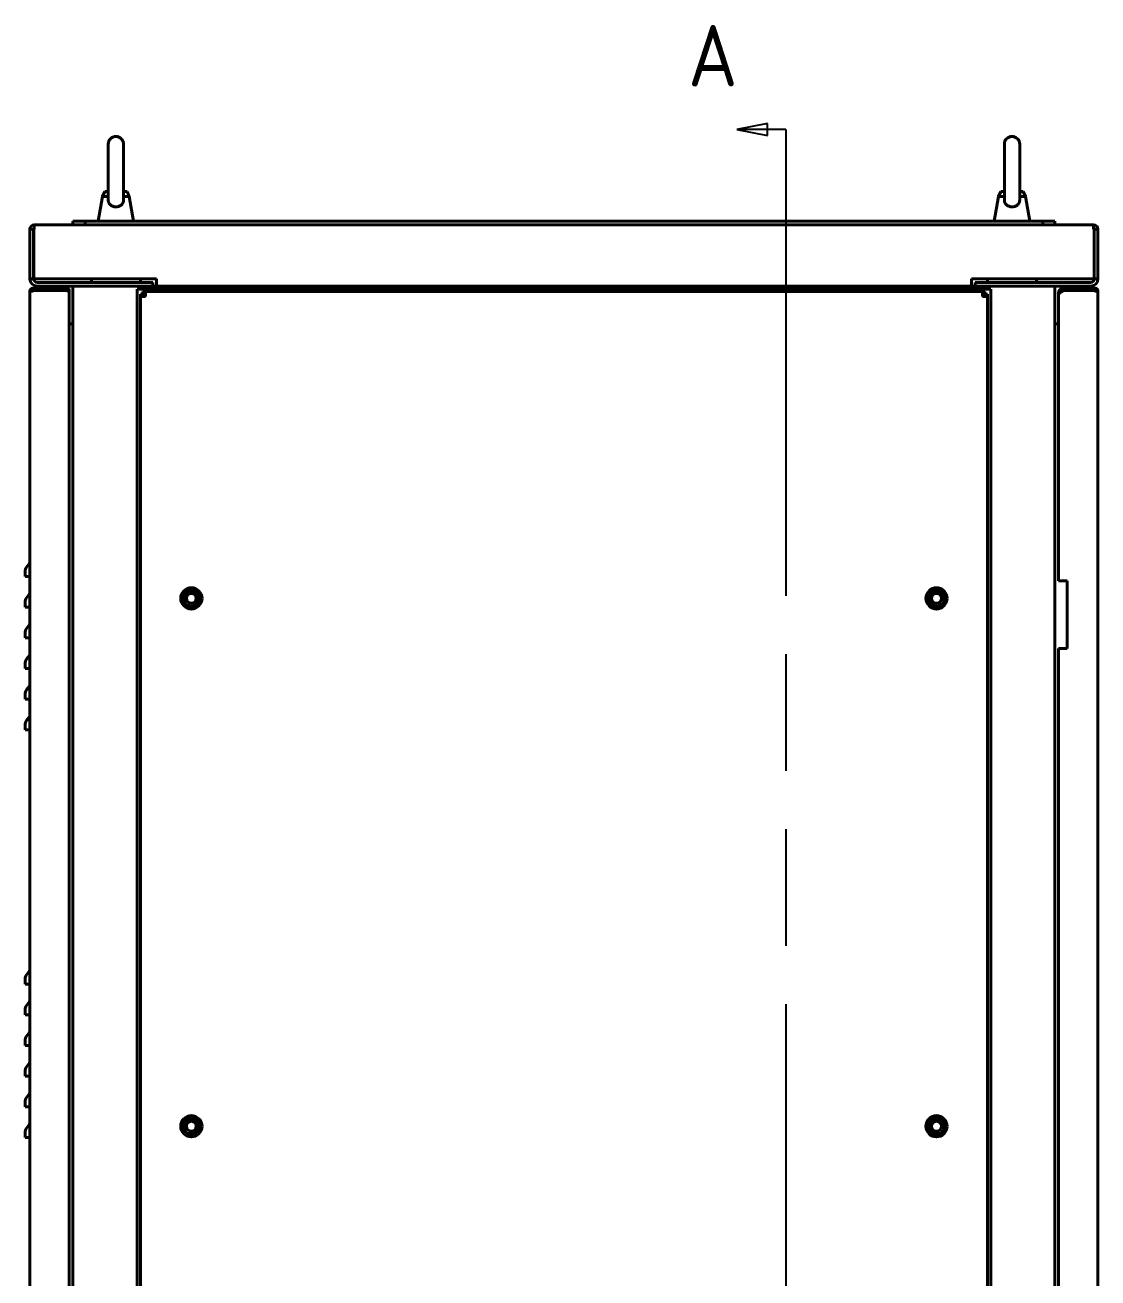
# Model space of a CAD drawing. Header units: millimetres. Extents: x 0 to 51860, y 0 to 5940.
# Drawn here: x 3889 to 4763, y 2550 to 3571 of the extents above; entities that cross this region are included whole.
import ezdxf

# ---------------------------------------------------------------- set-up
doc = ezdxf.new("R2010")
doc.units = ezdxf.units.MM
doc.header["$LTSCALE"] = 10
doc.linetypes.add('CHAIN', pattern=[0.3543, 0.2362, -0.0295, 0.0591, -0.0295])
doc.linetypes.add('DOUBLE_DASH_CHAIN', pattern=[1.2403, 0.6614, -0.0827, 0.1654, -0.0827, 0.1654, -0.0827])
for name, color, linetype, lineweight in [('가시적인 것(ISO)', 3, 'Continuous', 40), ('가시적인 좁은 것(ISO)', 3, 'Continuous', 35), ('단면선(ISO)', 7, 'CHAIN', 25)]:
    doc.layers.add(name, color=color, linetype=linetype, lineweight=lineweight)
doc.styles.add('부품번호텍스트_PSTEK_POSCO', font='isocp.shx')

# ---------------------------------------------------------------- blocks, each defined once
blk = doc.blocks.new('2dTransSection0')
at = {"layer": '단면선(ISO)', "linetype": 'Continuous'}
for p, q in [((449.4, 349.07), (446.9, 348.57)), ((449.4, 348.07), (449.4, 349.07)), ((449.4, 348.57), (446.9, 348.57)), ((446.9, 348.57), (449.4, 348.07)), ((450.9, 348.57), (449.4, 348.57)), ((450.9, 348.57), (450.9, 344.81)), ((450.9, 170.39), (450.9, 166.64)), ((449.4, 167.14), (446.9, 166.64)), ((449.4, 166.64), (446.9, 166.64)), ((446.9, 166.64), (449.4, 166.14)), ((449.4, 166.14), (449.4, 167.14)), ((450.9, 166.64), (449.4, 166.64))]:
    blk.add_line(p, q, dxfattribs=at)
at = {"layer": '단면선(ISO)', "linetype": 'DOUBLE_DASH_CHAIN', "ltscale": 5.746134}
blk.add_line((450.9, 348.57), (450.9, 166.64), dxfattribs=at)
at = {"layer": '단면선(ISO)', "linetype": 'Continuous', "flags": 128}
for points in [[(449.4, 349.07), (446.9, 348.57)], [(449.4, 167.14), (446.9, 166.64)]]:
    blk.add_lwpolyline(points, dxfattribs=at)
at = {"layer": '단면선(ISO)'}
for points in [[(449.4, 349.07), (446.9, 348.57), (449.4, 348.07), (449.4, 349.07)], [(449.4, 167.14), (446.9, 166.64), (449.4, 166.14), (449.4, 167.14)]]:
    blk.add_solid(points, dxfattribs=at)
at = {"layer": '단면선(ISO)', "char_height": 5, "attachment_point": 7, "style": '부품번호텍스트_PSTEK_POSCO'}
for insert in [(442.93, 352.07), (442.93, 158.13)]:
    blk.add_mtext('A', dxfattribs=dict(at, insert=insert))

msp = doc.modelspace()

# ---------------------------------------------------------------- linework, layer by layer
at = {"layer": '가시적인 것(ISO)'}
for p, q in [((3956.9389, 3473.7563), (3956.9389, 3428.2682)), ((3969.4389, 3428.2682), (3969.4389, 3473.7563)), ((4686.9389, 3473.7563), (4686.9389, 3428.2682)), ((4699.4389, 3428.2682), (4699.4389, 3473.7563)), ((3952.2444, 3431.0063), (3948.7179, 3411.0063)), ((3954.1064, 3435.0477), (3952.2444, 3431.0063)), ((3952.2444, 3431.0063), (3956.9389, 3431.0063)), ((3954.1064, 3435.0477), (3956.9389, 3435.0477)), ((3969.4389, 3435.0477), (3972.2714, 3435.0477)), ((3969.4389, 3431.0063), (3974.1334, 3431.0063)), ((3972.2714, 3435.0477), (3974.1334, 3431.0063)), ((3974.1334, 3431.0063), (3977.6599, 3411.0063)), ((4682.2444, 3431.0063), (4678.7179, 3411.0063)), ((4684.1064, 3435.0477), (4682.2444, 3431.0063)), ((4682.2444, 3431.0063), (4686.9389, 3431.0063)), ((4684.1064, 3435.0477), (4686.9389, 3435.0477)), ((4699.4389, 3435.0477), (4702.2714, 3435.0477)), ((4699.4389, 3431.0063), (4704.1334, 3431.0063)), ((4702.2714, 3435.0477), (4704.1334, 3431.0063)), ((4704.1334, 3431.0063), (4707.6599, 3411.0063)), ((3938.1889, 3411.0063), (3928.1889, 3411.0063)), ((3928.1889, 3411.0063), (3928.1889, 3408.0063)), ((3938.1889, 3408.0063), (3938.1889, 3411.0063)), ((4718.1889, 3411.0063), (3938.1889, 3411.0063)), ((4728.1889, 3411.0063), (4718.1889, 3411.0063)), ((4718.1889, 3411.0063), (4718.1889, 3408.0063)), ((4728.1889, 3408.0063), (4728.1889, 3411.0063)), ((3893.1889, 3404.5063), (3893.1889, 3364.0063)), ((3896.1889, 3404.5063), (3893.1889, 3404.5063)), ((3896.1889, 3404.5063), (3896.1889, 3364.0063)), ((3896.2596, 3404.5063), (3896.6889, 3404.5063)), ((3896.2596, 3364.0063), (3896.2596, 3404.5063)), ((3896.6889, 3408.0063), (3896.6889, 3404.5063)), ((3896.6889, 3408.0063), (4759.6889, 3408.0063)), ((4759.6889, 3404.5063), (4759.6889, 3408.0063)), ((4759.6889, 3404.5063), (4760.1182, 3404.5063)), ((4760.1182, 3404.5063), (4760.1182, 3364.0063)), ((4760.1889, 3404.5063), (4760.1889, 3364.0063)), ((4760.1889, 3404.5063), (4763.1889, 3404.5063)), ((4763.1889, 3364.0063), (4763.1889, 3404.5063)), ((3893.1889, 3364.0063), (3896.1889, 3364.0063)), ((3896.2596, 3364.0063), (3996.1889, 3364.0063)), ((3899.1889, 3361.0063), (3993.1889, 3361.0063)), ((3899.1889, 3358.0063), (3993.1889, 3358.0063)), ((3928.1889, 3358.0063), (3928.1889, 1808.0063)), ((3943.1889, 3364.0063), (3943.1889, 3361.0063)), ((3983.1889, 3364.0063), (3983.1889, 3361.0063)), ((3993.1889, 3361.0063), (3993.1889, 3358.0063)), ((3993.1889, 3358.0063), (3996.1889, 3358.0063)), ((3996.1889, 3364.0063), (3996.1889, 3358.0063)), ((4660.1889, 3358.0063), (3996.1889, 3358.0063)), ((4660.1889, 3358.0063), (4660.1889, 3364.0063)), ((4660.1889, 3364.0063), (4760.1182, 3364.0063)), ((4660.1889, 3358.0063), (4663.1889, 3358.0063)), ((4757.1889, 3361.0063), (4663.1889, 3361.0063)), ((4663.1889, 3361.0063), (4663.1889, 3358.0063)), ((4663.1889, 3358.0063), (4757.1889, 3358.0063)), ((4673.1889, 3364.0063), (4673.1889, 3361.0063)), ((4713.1889, 3364.0063), (4713.1889, 3361.0063)), ((4728.1889, 3358.0063), (4728.1889, 1808.0063)), ((4760.1889, 3364.0063), (4763.1889, 3364.0063)), ((3895.6889, 3354.0063), (3893.1889, 3354.0063)), ((3893.1889, 1812.0063), (3893.1889, 3354.0063)), ((3923.0889, 3356.5063), (3895.6889, 3356.5063)), ((3895.6889, 3354.5063), (3895.6889, 3356.5063)), ((3895.6889, 3354.5063), (3923.0889, 3354.5063)), ((3895.6889, 3354.4356), (3923.0889, 3354.4356)), ((3895.6889, 3354.0063), (3895.6889, 3354.4356)), ((3923.0889, 3354.5063), (3923.0889, 3356.5063)), ((3923.1889, 3354.4063), (3923.1889, 3354.3918)), ((3923.1889, 3354.4063), (3924.0079, 3354.4063)), ((3924.0079, 3354.4063), (3925.1889, 3354.4063)), ((3925.1889, 3352.9921), (3925.1889, 3354.4063)), ((3925.1889, 3352.9921), (3925.1889, 1813.0205)), ((3980.4889, 3355.7063), (4675.8889, 3355.7063)), ((3980.4889, 1840.3063), (3980.4889, 3355.7063)), ((3983.1889, 3351.6356), (3983.1889, 3349.7063)), ((3985.1889, 3351.6356), (3983.1889, 3351.6356)), ((3983.1889, 1846.3063), (3983.1889, 3349.7063)), ((3987.1889, 3349.7063), (3983.1889, 3349.7063)), ((3985.1889, 3349.7063), (3985.1889, 3351.6356)), ((3987.1889, 3353.7063), (3985.2596, 3353.7063)), ((3985.2596, 3351.7063), (3985.2596, 3353.7063)), ((3987.1889, 3351.7063), (3985.2596, 3351.7063)), ((3987.1889, 3353.7063), (4669.1889, 3353.7063)), ((3987.1889, 3353.7063), (3987.1889, 3349.7063)), ((4072.4889, 3353.7063), (4072.4889, 3355.7063)), ((4615.8889, 3353.7063), (4615.8889, 3355.7063)), ((4671.1182, 3353.7063), (4669.1889, 3353.7063)), ((4669.1889, 3349.7063), (4669.1889, 3353.7063)), ((4669.1889, 3351.7063), (4671.1182, 3351.7063)), ((4673.1889, 3349.7063), (4669.1889, 3349.7063)), ((4671.1182, 3351.7063), (4671.1182, 3353.7063)), ((4671.1889, 3351.6356), (4673.1889, 3351.6356)), ((4671.1889, 3349.7063), (4671.1889, 3351.6356)), ((4673.1889, 3349.7063), (4673.1889, 3351.6356)), ((4673.1889, 3349.7063), (4673.1889, 1846.3063)), ((4675.8889, 3355.7063), (4675.8889, 1840.3063)), ((4732.0398, 3352.5063), (4731.1889, 3352.5063)), ((4731.1889, 3352.5063), (4731.1889, 3351.0921)), ((4731.1889, 3118.0063), (4731.1889, 3351.0921)), ((4735.1889, 3356.5063), (4735.1889, 3354.5063)), ((4760.6889, 3356.5063), (4735.1889, 3356.5063)), ((4760.6889, 3354.5063), (4735.1889, 3354.5063)), ((4735.1889, 3354.4356), (4760.6889, 3354.4356)), ((4760.6889, 3354.5063), (4760.6889, 3356.5063)), ((4760.6889, 3354.4356), (4760.6889, 3354.0063)), ((4763.1889, 3354.0063), (4760.6889, 3354.0063)), ((4763.1889, 3354.0063), (4763.1889, 1812.0063)), ((3928.1889, 3327.3063), (3925.1889, 3327.3063)), ((4728.1889, 3327.3063), (4731.1889, 3327.3063)), ((3889.1889, 3125.5063), (3889.1889, 3121.5063)), ((3892.7889, 3132.3063), (3890.3889, 3129.1063)), ((3890.3889, 3121.5063), (3889.1889, 3121.5063)), ((3890.3889, 3121.5063), (3892.7889, 3121.5063)), ((3892.7889, 3121.5063), (3893.1889, 3121.5063)), ((4735.1889, 3118.0063), (4731.1889, 3118.0063)), ((4735.1889, 3118.0063), (4738.1889, 3118.0063)), ((4738.1889, 3118.0063), (4738.1889, 3063.0063)), ((3892.7889, 3107.3063), (3890.3889, 3104.1063)), ((3889.1889, 3100.5063), (3889.1889, 3096.5063)), ((3890.3889, 3096.5063), (3889.1889, 3096.5063)), ((3890.3889, 3096.5063), (3892.7889, 3096.5063)), ((3892.7889, 3096.5063), (3893.1889, 3096.5063)), ((3889.1889, 3075.5063), (3889.1889, 3071.5063)), ((3892.7889, 3082.3063), (3890.3889, 3079.1063)), ((3890.3889, 3071.5063), (3889.1889, 3071.5063)), ((3890.3889, 3071.5063), (3892.7889, 3071.5063)), ((3892.7889, 3071.5063), (3893.1889, 3071.5063)), ((4731.1889, 3063.0063), (4735.1889, 3063.0063)), ((4731.1889, 2103.0063), (4731.1889, 3063.0063)), ((4738.1889, 3063.0063), (4735.1889, 3063.0063)), ((3892.7889, 3057.3063), (3890.3889, 3054.1063)), ((3889.1889, 3050.5063), (3889.1889, 3046.5063)), ((3890.3889, 3046.5063), (3889.1889, 3046.5063)), ((3890.3889, 3046.5063), (3892.7889, 3046.5063)), ((3892.7889, 3046.5063), (3893.1889, 3046.5063)), ((3892.7889, 3032.3063), (3890.3889, 3029.1063)), ((3889.1889, 3025.5063), (3889.1889, 3021.5063)), ((3890.3889, 3021.5063), (3889.1889, 3021.5063)), ((3890.3889, 3021.5063), (3892.7889, 3021.5063)), ((3892.7889, 3021.5063), (3893.1889, 3021.5063)), ((3892.7889, 3007.3063), (3890.3889, 3004.1063)), ((3889.1889, 3000.5063), (3889.1889, 2996.5063)), ((3890.3889, 2996.5063), (3889.1889, 2996.5063)), ((3890.3889, 2996.5063), (3892.7889, 2996.5063)), ((3892.7889, 2996.5063), (3893.1889, 2996.5063)), ((3892.7889, 2800.3063), (3890.3889, 2797.1063)), ((3889.1889, 2793.5063), (3889.1889, 2789.5063)), ((3890.3889, 2789.5063), (3889.1889, 2789.5063)), ((3890.3889, 2789.5063), (3892.7889, 2789.5063)), ((3892.7889, 2789.5063), (3893.1889, 2789.5063)), ((3889.1889, 2768.5063), (3889.1889, 2764.5063)), ((3892.7889, 2775.3063), (3890.3889, 2772.1063)), ((3890.3889, 2764.5063), (3889.1889, 2764.5063)), ((3890.3889, 2764.5063), (3892.7889, 2764.5063)), ((3892.7889, 2764.5063), (3893.1889, 2764.5063)), ((3892.7889, 2750.3063), (3890.3889, 2747.1063)), ((3889.1889, 2743.5063), (3889.1889, 2739.5063)), ((3890.3889, 2739.5063), (3889.1889, 2739.5063)), ((3890.3889, 2739.5063), (3892.7889, 2739.5063)), ((3892.7889, 2739.5063), (3893.1889, 2739.5063)), ((3892.7889, 2725.3063), (3890.3889, 2722.1063)), ((3889.1889, 2718.5063), (3889.1889, 2714.5063)), ((3890.3889, 2714.5063), (3889.1889, 2714.5063)), ((3890.3889, 2714.5063), (3892.7889, 2714.5063)), ((3892.7889, 2714.5063), (3893.1889, 2714.5063)), ((3892.7889, 2700.3063), (3890.3889, 2697.1063)), ((3889.1889, 2693.5063), (3889.1889, 2689.5063)), ((3890.3889, 2689.5063), (3889.1889, 2689.5063)), ((3890.3889, 2689.5063), (3892.7889, 2689.5063)), ((3892.7889, 2689.5063), (3893.1889, 2689.5063)), ((3892.7889, 2675.3063), (3890.3889, 2672.1063)), ((3889.1889, 2668.5063), (3889.1889, 2664.5063)), ((3890.3889, 2664.5063), (3889.1889, 2664.5063)), ((3890.3889, 2664.5063), (3892.7889, 2664.5063)), ((3892.7889, 2664.5063), (3893.1889, 2664.5063))]:
    msp.add_line(p, q, dxfattribs=at)
for centre, radius in [((4024.6889, 3103.7063), 8.65), ((4024.6889, 3103.7063), 6.65), ((4024.6889, 3103.7063), 4.2), ((4024.6889, 3103.7063), 4), ((4631.6889, 3103.7063), 8.65), ((4631.6889, 3103.7063), 6.65), ((4631.6889, 3103.7063), 4.2), ((4631.6889, 3103.7063), 4), ((4024.6889, 2673.7063), 8.65), ((4024.6889, 2673.7063), 6.65), ((4024.6889, 2673.7063), 4.2), ((4024.6889, 2673.7063), 4), ((4631.6889, 2673.7063), 8.65), ((4631.6889, 2673.7063), 6.65), ((4631.6889, 2673.7063), 4.2), ((4631.6889, 2673.7063), 4)]:
    msp.add_circle(centre, radius, dxfattribs=at)
for centre, radius, start, end in [((3963.1889, 3473.7563), 6.25, 0, 180), ((4693.1889, 3473.7563), 6.25, 0, 180), ((3896.6889, 3404.5063), 3.5, 90, 180), ((3896.6889, 3404.5063), 0.5, 90, 180), ((4759.6889, 3404.5063), 3.5, 0, 90), ((4759.6889, 3404.5063), 0.5, 0, 90), ((3899.1889, 3364.0063), 6, 180, 270), ((3899.1889, 3364.0063), 3, 180, 270), ((4757.1889, 3364.0063), 6, 270, 0), ((4757.1889, 3364.0063), 3, 270, 0), ((3895.6889, 3354.0063), 2.5, 90, 180), ((3895.6889, 3354.0063), 0.5, 90, 180), ((4760.6889, 3354.0063), 2.5, 0, 90), ((4760.6889, 3354.0063), 0.5, 0, 90), ((3891.1889, 3133.5063), 2, 323.1301024, 0), ((3895.1889, 3125.5063), 6, 143.1301024, 180), ((3895.1889, 3100.5063), 6, 143.1301024, 180), ((3891.1889, 3108.5063), 2, 323.1301024, 0), ((4024.6889, 3103.7063), 6.5, 120, 180), ((4024.6889, 3103.7063), 6.5, 180, 240), ((4024.6889, 3103.7063), 6.5, 60, 120), ((4024.6889, 3103.7063), 6.5, 0, 60), ((4024.6889, 3103.7063), 6.5, 300, 0), ((4631.6889, 3103.7063), 6.5, 120, 180), ((4631.6889, 3103.7063), 6.5, 180, 240), ((4631.6889, 3103.7063), 6.5, 60, 120), ((4631.6889, 3103.7063), 6.5, 0, 60), ((4631.6889, 3103.7063), 6.5, 300, 0), ((4024.6889, 3103.7063), 6.5, 240, 300), ((4631.6889, 3103.7063), 6.5, 240, 300), ((3891.1889, 3083.5063), 2, 323.1301024, 0), ((3895.1889, 3075.5063), 6, 143.1301024, 180), ((3895.1889, 3050.5063), 6, 143.1301024, 180), ((3891.1889, 3058.5063), 2, 323.1301024, 0), ((3891.1889, 3033.5063), 2, 323.1301024, 0), ((3895.1889, 3025.5063), 6, 143.1301024, 180), ((3895.1889, 3000.5063), 6, 143.1301024, 180), ((3891.1889, 3008.5063), 2, 323.1301024, 0), ((3895.1889, 2793.5063), 6, 143.1301024, 180), ((3891.1889, 2801.5063), 2, 323.1301024, 0), ((3891.1889, 2776.5063), 2, 323.1301024, 0), ((3895.1889, 2768.5063), 6, 143.1301024, 180), ((3895.1889, 2743.5063), 6, 143.1301024, 180), ((3891.1889, 2751.5063), 2, 323.1301024, 0), ((3891.1889, 2726.5063), 2, 323.1301024, 0), ((3895.1889, 2718.5063), 6, 143.1301024, 180), ((3895.1889, 2693.5063), 6, 143.1301024, 180), ((3891.1889, 2701.5063), 2, 323.1301024, 0), ((3891.1889, 2676.5063), 2, 323.1301024, 0), ((4024.6889, 2673.7063), 6.5, 120, 180), ((4024.6889, 2673.7063), 6.5, 60, 120), ((4024.6889, 2673.7063), 6.5, 0, 60), ((4631.6889, 2673.7063), 6.5, 120, 180), ((4631.6889, 2673.7063), 6.5, 60, 120), ((4631.6889, 2673.7063), 6.5, 0, 60), ((3895.1889, 2668.5063), 6, 143.1301024, 180), ((4024.6889, 2673.7063), 6.5, 180, 240), ((4024.6889, 2673.7063), 6.5, 240, 300), ((4024.6889, 2673.7063), 6.5, 300, 0), ((4631.6889, 2673.7063), 6.5, 180, 240), ((4631.6889, 2673.7063), 6.5, 240, 300), ((4631.6889, 2673.7063), 6.5, 300, 0)]:
    msp.add_arc(centre, radius, start, end, dxfattribs=at)
for points, knots in [([(3969.439, 3428.2683), (3969.4392, 3427.6765), (3969.3555, 3427.106), (3968.9786, 3425.9165), (3968.6549, 3425.3345), (3967.7571, 3424.2698), (3967.1679, 3423.812), (3965.7999, 3423.1076), (3965.0295, 3422.872), (3963.4391, 3422.657), (3962.6406, 3422.6722), (3961.0893, 3422.9437), (3960.3548, 3423.1978), (3959.0228, 3423.9421), (3958.4421, 3424.4334), (3957.5665, 3425.5842), (3957.2627, 3426.2213), (3956.9892, 3427.3607), (3956.9386, 3427.8096), (3956.9387, 3428.2683)], [0.283549538, 0.283549538, 0.283549538, 0.283549538, 0.466182162, 0.466182162, 0.683929103, 0.683929103, 0.924446877, 0.924446877, 1.170144129, 1.170144129, 1.407949279, 1.407949279, 1.646360142, 1.646360142, 1.892608462, 1.892608462, 2.122490871, 2.122490871, 2.264689901, 2.264689901, 2.264689901, 2.264689901]), ([(4699.439, 3428.2683), (4699.4392, 3427.6765), (4699.3555, 3427.106), (4698.9786, 3425.9165), (4698.6549, 3425.3345), (4697.7571, 3424.2698), (4697.1679, 3423.812), (4695.7999, 3423.1076), (4695.0295, 3422.872), (4693.4391, 3422.657), (4692.6406, 3422.6722), (4691.0893, 3422.9437), (4690.3548, 3423.1978), (4689.0228, 3423.9421), (4688.4421, 3424.4334), (4687.5665, 3425.5842), (4687.2627, 3426.2213), (4686.9892, 3427.3607), (4686.9386, 3427.8096), (4686.9387, 3428.2683)], [0.283549538, 0.283549538, 0.283549538, 0.283549538, 0.466182162, 0.466182162, 0.683929103, 0.683929103, 0.924446877, 0.924446877, 1.170144129, 1.170144129, 1.407949279, 1.407949279, 1.646360142, 1.646360142, 1.892608462, 1.892608462, 2.122490871, 2.122490871, 2.264689901, 2.264689901, 2.264689901, 2.264689901]), ([(3925.1889, 3354.4063), (3925.1889, 3355.2205), (3924.6689, 3356.0114), (3923.9214, 3356.3342), (3923.6594, 3356.4473), (3923.3742, 3356.5063), (3923.0889, 3356.5063)], [0, 0, 0, 0, 1.163178271, 1.163178271, 1.163178271, 1.570796327, 1.570796327, 1.570796327, 1.570796327]), ([(3923.0889, 3354.4356), (3923.9031, 3354.0793), (3924.6941, 3353.723), (3925.0168, 3353.3666), (3925.13, 3353.2418), (3925.1889, 3353.1169), (3925.1889, 3352.9921)], [0, 0, 0, 0, 1.163178271, 1.163178271, 1.163178271, 1.570796327, 1.570796327, 1.570796327, 1.570796327]), ([(4735.1889, 3356.5063), (4733.8687, 3356.5063), (4732.5688, 3355.8044), (4731.8445, 3354.7006), (4731.4198, 3354.0533), (4731.1889, 3353.2805), (4731.1889, 3352.5063)], [0, 0, 0, 0, 0.990116063, 0.990116063, 0.990116063, 1.570796327, 1.570796327, 1.570796327, 1.570796327]), ([(4731.1889, 3351.0921), (4731.1889, 3351.7946), (4731.8908, 3352.4971), (4732.9945, 3353.1996), (4733.6419, 3353.6116), (4734.4147, 3354.0236), (4735.1889, 3354.4356)], [0, 0, 0, 0, 0.990116063, 0.990116063, 0.990116063, 1.570796327, 1.570796327, 1.570796327, 1.570796327])]:
    msp.add_open_spline(points, degree=3, knots=knots, dxfattribs=at)
for points in [[(3923.0889, 3354.5063), (3923.1413, 3354.5063), (3923.1889, 3354.4586), (3923.1889, 3354.4063)], [(4735.1889, 3354.5063), (4734.477, 3354.5063), (4733.7845, 3354.0881), (4733.4373, 3353.4695)]]:
    msp.add_open_spline(points, degree=3, dxfattribs=at)
for points, weights in [([(4018.1889, 3103.7063), (4018.1889, 3104.4005), (4018.1889, 3105.1107)], [1, 1.01479093709, 1.01805387056]), ([(4018.1889, 3102.3018), (4018.1889, 3103.0121), (4018.1889, 3103.7063)], [1.01805387056, 1.01479093709, 1]), ([(4020.2226, 3108.6332), (4020.8377, 3108.9883), (4021.4389, 3109.3354)], [1.01805387056, 1.01479093709, 1]), ([(4021.4389, 3109.3354), (4022.0401, 3109.6825), (4022.6552, 3110.0377)], [1, 1.01479093709, 1.01805387056]), ([(4026.7226, 3110.0377), (4027.3377, 3109.6825), (4027.9389, 3109.3354)], [1.01805387056, 1.01479093709, 1]), ([(4027.9389, 3109.3354), (4028.5401, 3108.9883), (4029.1552, 3108.6332)], [1, 1.01479093709, 1.01805387056]), ([(4031.1889, 3105.1107), (4031.1889, 3104.4005), (4031.1889, 3103.7063)], [1.01805387056, 1.01479093709, 1]), ([(4031.1889, 3103.7063), (4031.1889, 3103.0121), (4031.1889, 3102.3018)], [1, 1.01479093709, 1.01805387056]), ([(4625.1889, 3103.7063), (4625.1889, 3104.4005), (4625.1889, 3105.1107)], [1, 1.01479093709, 1.01805387056]), ([(4625.1889, 3102.3018), (4625.1889, 3103.0121), (4625.1889, 3103.7063)], [1.01805387056, 1.01479093709, 1]), ([(4627.2226, 3108.6332), (4627.8377, 3108.9883), (4628.4389, 3109.3354)], [1.01805387056, 1.01479093709, 1]), ([(4628.4389, 3109.3354), (4629.0401, 3109.6825), (4629.6552, 3110.0377)], [1, 1.01479093709, 1.01805387056]), ([(4633.7226, 3110.0377), (4634.3377, 3109.6825), (4634.9389, 3109.3354)], [1.01805387056, 1.01479093709, 1]), ([(4634.9389, 3109.3354), (4635.5401, 3108.9883), (4636.1552, 3108.6332)], [1, 1.01479093709, 1.01805387056]), ([(4638.1889, 3105.1107), (4638.1889, 3104.4005), (4638.1889, 3103.7063)], [1.01805387056, 1.01479093709, 1]), ([(4638.1889, 3103.7063), (4638.1889, 3103.0121), (4638.1889, 3102.3018)], [1, 1.01479093709, 1.01805387056]), ([(4021.4389, 3098.0771), (4020.8377, 3098.4242), (4020.2226, 3098.7793)], [1, 1.01479093709, 1.01805387056]), ([(4022.6552, 3097.3749), (4022.0401, 3097.73), (4021.4389, 3098.0771)], [1.01805387056, 1.01479093709, 1]), ([(4027.9389, 3098.0771), (4027.3377, 3097.73), (4026.7226, 3097.3749)], [1, 1.01479093709, 1.01805387056]), ([(4029.1552, 3098.7793), (4028.5401, 3098.4242), (4027.9389, 3098.0771)], [1.01805387056, 1.01479093709, 1]), ([(4628.4389, 3098.0771), (4627.8377, 3098.4242), (4627.2226, 3098.7793)], [1, 1.01479093709, 1.01805387056]), ([(4629.6552, 3097.3749), (4629.0401, 3097.73), (4628.4389, 3098.0771)], [1.01805387056, 1.01479093709, 1]), ([(4634.9389, 3098.0771), (4634.3377, 3097.73), (4633.7226, 3097.3749)], [1, 1.01479093709, 1.01805387056]), ([(4636.1552, 3098.7793), (4635.5401, 3098.4242), (4634.9389, 3098.0771)], [1.01805387056, 1.01479093709, 1]), ([(4018.1889, 2673.7063), (4018.1889, 2674.4005), (4018.1889, 2675.1107)], [1, 1.01479093709, 1.01805387056]), ([(4020.2226, 2678.6332), (4020.8377, 2678.9883), (4021.4389, 2679.3354)], [1.01805387056, 1.01479093709, 1]), ([(4021.4389, 2679.3354), (4022.0401, 2679.6825), (4022.6552, 2680.0377)], [1, 1.01479093709, 1.01805387056]), ([(4026.7226, 2680.0377), (4027.3377, 2679.6825), (4027.9389, 2679.3354)], [1.01805387056, 1.01479093709, 1]), ([(4027.9389, 2679.3354), (4028.5401, 2678.9883), (4029.1552, 2678.6332)], [1, 1.01479093709, 1.01805387056]), ([(4031.1889, 2675.1107), (4031.1889, 2674.4005), (4031.1889, 2673.7063)], [1.01805387056, 1.01479093709, 1]), ([(4625.1889, 2673.7063), (4625.1889, 2674.4005), (4625.1889, 2675.1107)], [1, 1.01479093709, 1.01805387056]), ([(4627.2226, 2678.6332), (4627.8377, 2678.9883), (4628.4389, 2679.3354)], [1.01805387056, 1.01479093709, 1]), ([(4628.4389, 2679.3354), (4629.0401, 2679.6825), (4629.6552, 2680.0377)], [1, 1.01479093709, 1.01805387056]), ([(4633.7226, 2680.0377), (4634.3377, 2679.6825), (4634.9389, 2679.3354)], [1.01805387056, 1.01479093709, 1]), ([(4634.9389, 2679.3354), (4635.5401, 2678.9883), (4636.1552, 2678.6332)], [1, 1.01479093709, 1.01805387056]), ([(4638.1889, 2675.1107), (4638.1889, 2674.4005), (4638.1889, 2673.7063)], [1.01805387056, 1.01479093709, 1]), ([(4018.1889, 2672.3018), (4018.1889, 2673.0121), (4018.1889, 2673.7063)], [1.01805387056, 1.01479093709, 1]), ([(4021.4389, 2668.0771), (4020.8377, 2668.4242), (4020.2226, 2668.7793)], [1, 1.01479093709, 1.01805387056]), ([(4022.6552, 2667.3749), (4022.0401, 2667.73), (4021.4389, 2668.0771)], [1.01805387056, 1.01479093709, 1]), ([(4027.9389, 2668.0771), (4027.3377, 2667.73), (4026.7226, 2667.3749)], [1, 1.01479093709, 1.01805387056]), ([(4029.1552, 2668.7793), (4028.5401, 2668.4242), (4027.9389, 2668.0771)], [1.01805387056, 1.01479093709, 1]), ([(4031.1889, 2673.7063), (4031.1889, 2673.0121), (4031.1889, 2672.3018)], [1, 1.01479093709, 1.01805387056]), ([(4625.1889, 2672.3018), (4625.1889, 2673.0121), (4625.1889, 2673.7063)], [1.01805387056, 1.01479093709, 1]), ([(4628.4389, 2668.0771), (4627.8377, 2668.4242), (4627.2226, 2668.7793)], [1, 1.01479093709, 1.01805387056]), ([(4629.6552, 2667.3749), (4629.0401, 2667.73), (4628.4389, 2668.0771)], [1.01805387056, 1.01479093709, 1]), ([(4634.9389, 2668.0771), (4634.3377, 2667.73), (4633.7226, 2667.3749)], [1, 1.01479093709, 1.01805387056]), ([(4636.1552, 2668.7793), (4635.5401, 2668.4242), (4634.9389, 2668.0771)], [1.01805387056, 1.01479093709, 1]), ([(4638.1889, 2673.7063), (4638.1889, 2673.0121), (4638.1889, 2672.3018)], [1, 1.01479093709, 1.01805387056])]:
    msp.add_rational_spline(points, weights, degree=2, dxfattribs=at)
at = {"layer": '가시적인 좁은 것(ISO)'}
for centre, start, end in [((4024.6889, 3103.7063), 280, 190), ((4631.6889, 3103.7063), 350, 260), ((4024.6889, 2673.7063), 280, 190), ((4631.6889, 2673.7063), 350, 260)]:
    msp.add_arc(centre, 4.6765, start, end, dxfattribs=at)

# ---------------------------------------------------------------- block references
at = {"layer": '단면선(ISO)', "xscale": 10, "yscale": 10, "zscale": 10}
msp.add_blockref('2dTransSection0', (0, 0), dxfattribs=at)

doc.saveas('drawing.dxf')
